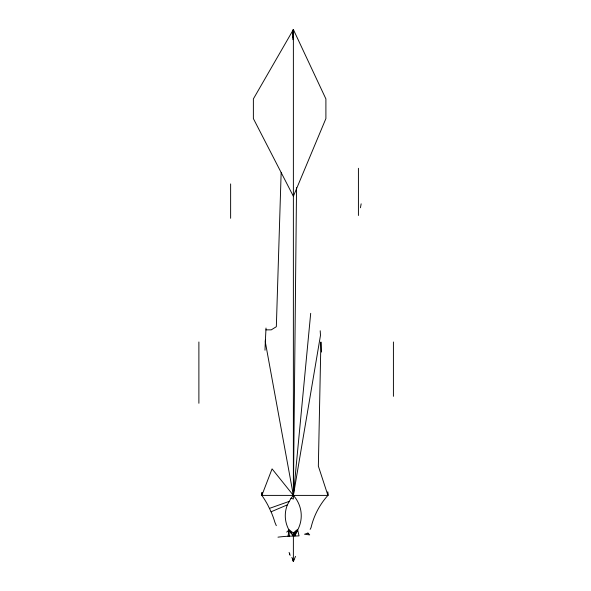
<?xml version="1.0" encoding="UTF-8"?>
<svg xmlns="http://www.w3.org/2000/svg" width="591" height="591" viewBox="0 0 591 591"><rect width="100%" height="100%" fill="white"/><g stroke="black" fill="none" stroke-linecap="round" stroke-linejoin="round"><path stroke-width="0.89" d="M277.977 537.167A35.571 8.259 0 0 1 288.024 536.244L289.354 536.185A35.571 8.259 0 0 1 293.38 536.059L294.806 536.03A39.553 9.7 0 0 0 299.039 535.867L297.672 529.95A32.52 31.175 0 0 0 293.38 495.398L296.534 187.694M281.146 172.661L276.337 326.705L271.262 329.859L265.92 329.859M264.99 350.219L265.403 339.699M266.016 328.042L265.315 341.982L293.38 495.398L290.986 498.309L287.374 504.847A31.818 30.503 0 0 0 288.969 529.987L289.354 536.185M292.848 39.678L293.38 29.55L325.9 98.919L325.9 118.584L293.38 196.286L253.376 118.584L253.376 98.919L293.38 29.55L293.653 33.222M276.307 525.687L274.926 522.422A91.635 91.635 0 0 0 271.07 511.799L267.789 505.01A91.635 91.635 0 0 0 261.85 495.398L262.035 492.643M292.818 37.831L293.38 29.55L293.601 33.236M327.791 491.778L327.916 495.398L261.85 495.398L272.067 468.877L293.38 495.398L310.696 313.326M293.38 29.55L292.796 34.042L293.38 29.55L293.38 498.989L290.986 498.309M288.024 536.244L288.969 529.987L293.38 536.059L297.672 529.95L294.806 536.03L296.689 529.994L293.38 533.03L293.38 561.45L295.5 556.367M293.38 495.398L320.492 335.341L320.196 330.761M360.436 207.759L361.153 203.829M310.157 529.366L311.029 527.652A72.959 72.959 0 0 1 327.916 495.398L327.71 492.643M297.672 529.95L293.38 536.059L289.546 530.127L293.38 533.03L295.714 533.126L293.38 533.03M286.709 532.129L288.969 529.987L290.986 533.156M271.07 511.799L287.374 504.847M269.503 508.371L288.969 501.471M289.45 554.018L290.151 555.355M289.073 552.422L289.856 554.062M292.419 558.879L293.38 561.45A19.887 19.887 0 0 1 293.816 559.433M327.916 495.398L318.35 466.1L320.898 341.982L321.467 352.073M393.414 341.982L393.414 396.332M358.419 168.287L358.419 215.493M230.63 183.927L230.63 218.286M198.886 341.982L198.886 403.269M291.88 557.446A22.975 22.975 0 0 1 293.38 561.45M261.85 495.398A3480.251 3480.251 0 0 1 261.85 492.68M307.941 533.082L304.52 534.234L309.706 534.892L307.941 533.082"/></g></svg>
